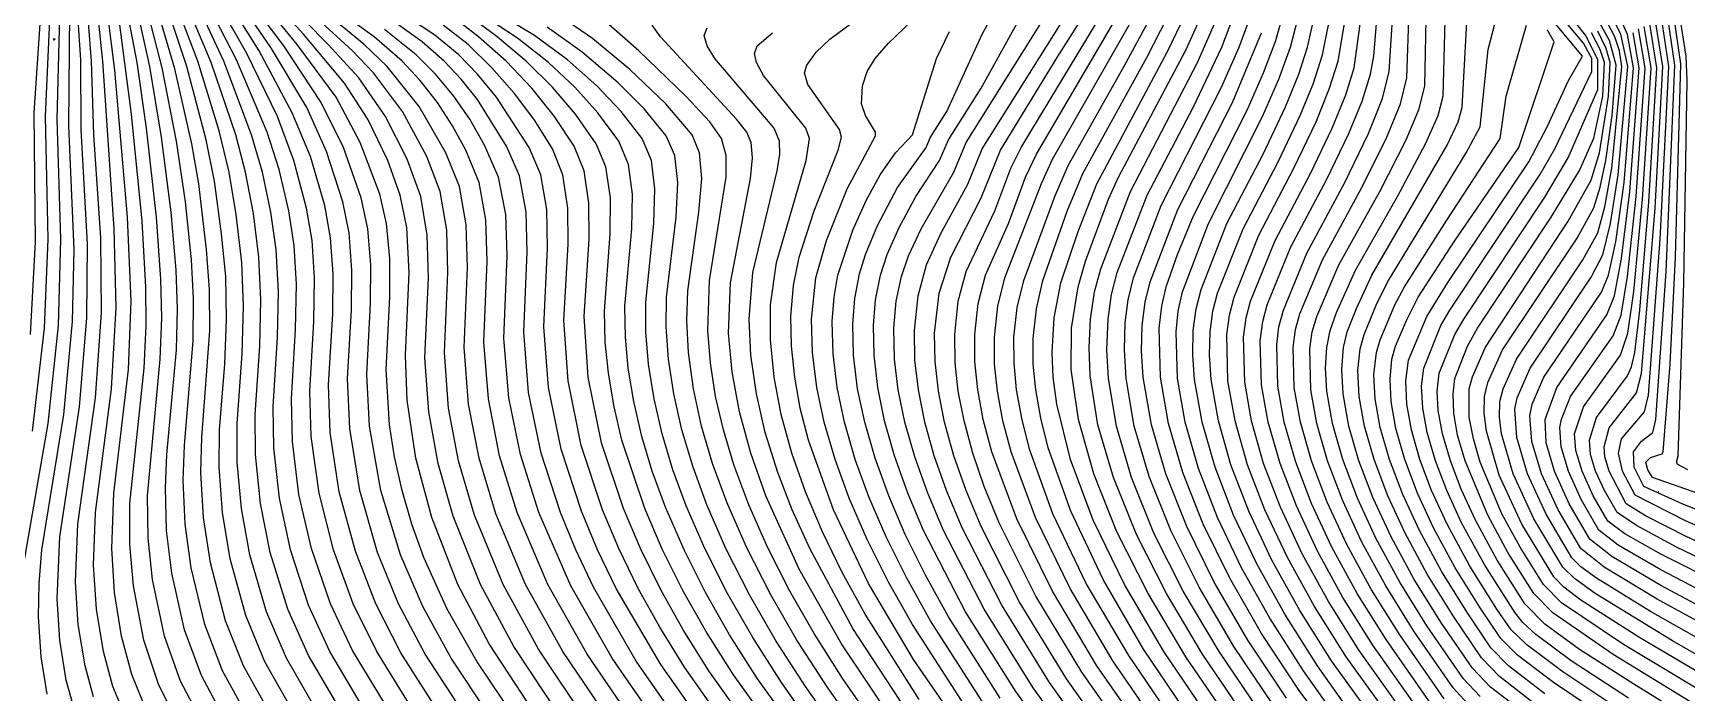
# Model space of a CAD drawing. Header units: inches. Extents: x 2608994 to 2618701, y 1261813 to 1271655.
# Drawn here: x 2616085 to 2617623, y 1268217 to 1268832 of the extents above; entities that cross this region are included whole.
import ezdxf

# ---------------------------------------------------------------- set-up
doc = ezdxf.new("R2010")
doc.units = ezdxf.units.IN
doc.header["$MEASUREMENT"] = 0

msp = doc.modelspace()

# ---------------------------------------------------------------- linework, layer by layer
for points, elevation in [([(2617721.2, 1268335.3), (2617621.6, 1268377.7), (2617574.8, 1268401.5), (2617563, 1268423.9), (2617559.5, 1268440.7), (2617562.3, 1268453.9), (2617583.6, 1268479.1), (2617587.3, 1268494.7), (2617598.1, 1268639.9), (2617606.1, 1268800.7), (2617599.6, 1268843.9), (2617588.1, 1268881.1), (2617577, 1268902.7), (2617543.1, 1268954.3), (2617535.5, 1268972.3), (2617530.3, 1269008.3), (2617531, 1269055.1), (2617535.9, 1269098.3), (2617544.7, 1269145.1), (2617557.5, 1269197.9), (2617574.8, 1269257.9), (2617596, 1269322.7), (2617621.4, 1269393.5), (2617672.4, 1269524.3)], 428), ([(2617676.8, 1268387.9), (2617590.9, 1268417.9), (2617586.6, 1268425.1), (2617584.7, 1268432.3), (2617589.2, 1268436.7), (2617600, 1268440.2), (2617600.9, 1268441.9), (2617607.4, 1268523.5), (2617612.3, 1268623.1), (2617617.2, 1268803.1), (2617610.8, 1268847.6), (2617599.6, 1268887.1), (2617588, 1268912), (2617559.5, 1268956.7), (2617552, 1268975.9), (2617546.7, 1269014.3), (2617547.4, 1269061.1), (2617552.2, 1269103.1), (2617560.8, 1269149.9), (2617573.5, 1269202.7), (2617590.4, 1269261.5), (2617611.9, 1269327.5), (2617637.3, 1269398.3)], 430), ([(2617623.7, 1268425.1), (2617614.4, 1268430), (2617613.3, 1268432.3), (2617614.7, 1268438.3), (2617620.2, 1268599.1), (2617623.3, 1268787.5), (2617622.2, 1268810.3), (2617615.6, 1268853.5), (2617604.8, 1268891.5), (2617593.1, 1268917.1), (2617567.6, 1268957.9), (2617560.2, 1268977.1), (2617554.9, 1269015.5), (2617555.5, 1269063.5), (2617560.2, 1269105.5), (2617568.8, 1269152.3), (2617581.5, 1269205.1), (2617598, 1269262.7), (2617619.4, 1269328.7), (2617644.8, 1269399.5)], 431), ([(2617710.4, 1268357.1), (2617619.2, 1268393.1), (2617583, 1268409.5), (2617574, 1268427.5), (2617573.3, 1268441.9), (2617580.8, 1268451.7), (2617591.2, 1268459.9), (2617594, 1268471.9), (2617603.8, 1268609.9), (2617611.6, 1268801.9), (2617605.1, 1268846.3), (2617594, 1268883.8), (2617583.2, 1268906.2), (2617551.3, 1268955.5), (2617543.9, 1268973.5), (2617538.6, 1269010.7), (2617539.2, 1269057.5), (2617544.1, 1269100.7), (2617552.8, 1269147.5), (2617565.5, 1269200.3), (2617582.5, 1269259.1), (2617604, 1269325.1), (2617629.4, 1269395.9)], 429), ([(2617137, 1268177.9), (2617089.3, 1268247.5), (2617049.4, 1268314.7), (2617017.2, 1268380.7), (2616994.7, 1268441.9), (2616987, 1268470.7), (2616981.8, 1268498.3), (2616979.2, 1268523.5), (2616979, 1268548.7), (2616982.1, 1268577.5), (2616988.7, 1268603.9), (2617022.8, 1268691.7), (2617033.1, 1268714.3), (2617187.8, 1268985.5)], 390), ([(2617150.5, 1268183.9), (2617103.9, 1268252.3), (2617064.5, 1268319.5), (2617033.4, 1268384.3), (2617011.8, 1268444.3), (2617004.4, 1268473.1), (2616999.6, 1268499.5), (2616997.3, 1268524.7), (2616997.2, 1268548.7), (2617000.2, 1268576.3), (2617006.3, 1268601.5), (2617035.1, 1268679.5), (2617047.5, 1268708.3), (2617099.6, 1268800.9), (2617198.9, 1268984.3)], 391), ([(2617163, 1268191.1), (2617117.7, 1268258.3), (2617080.2, 1268323.1), (2617050, 1268386.7), (2617029.1, 1268445.5), (2617022.1, 1268473.1), (2617017.4, 1268499.5), (2617015.2, 1268523.5), (2617015.1, 1268547.5), (2617018.1, 1268575.1), (2617024.2, 1268601.5), (2617046.8, 1268665.8), (2617061.4, 1268701.1), (2617120.7, 1268809.1), (2617209.8, 1268983.1)], 392), ([(2617179.6, 1268192.3), (2617136.7, 1268255.9), (2617100.1, 1268318.3), (2617070.9, 1268378.3), (2617049.8, 1268434.7), (2617037, 1268486.3), (2617033.7, 1268511.5), (2617032.6, 1268534.3), (2617034.5, 1268566.7), (2617040.9, 1268599.1), (2617056.8, 1268647.1), (2617074.2, 1268691.5), (2617139.6, 1268813.9), (2617221.2, 1268983.1)], 393), ([(2617197.9, 1268191.1), (2617157, 1268251.1), (2617122, 1268309.9), (2617093, 1268367.5), (2617071.4, 1268421.5), (2617057.2, 1268471.9), (2617050.5, 1268518.7), (2617050.8, 1268557.1), (2617056.8, 1268595.5), (2617063.7, 1268619.5), (2617085.2, 1268677.1), (2617094.5, 1268697.5), (2617157.2, 1268816.4), (2617232.7, 1268984.3)], 394), ([(2617226.2, 1268199.5), (2617188.1, 1268255.9), (2617154.6, 1268312.3), (2617127.4, 1268366.3), (2617106.6, 1268417.9), (2617092.5, 1268465.9), (2617085.1, 1268510.3), (2617083.7, 1268536.7), (2617084.8, 1268565.5), (2617088, 1268588.3), (2617093.3, 1268608.7), (2617121.1, 1268680.7), (2617164, 1268762.3), (2617190.6, 1268818.7), (2617252.3, 1268981.9)], 396), ([(2617098, 1268157.5), (2617046.1, 1268230.7), (2617002, 1268302.7), (2616966.8, 1268372.3), (2616952.8, 1268405.9), (2616941.4, 1268438.3), (2616932.7, 1268469.5), (2616927, 1268498.3), (2616923.9, 1268525.9), (2616923.4, 1268552.3), (2616927.7, 1268589.5), (2616938.5, 1268623.1), (2616966.6, 1268678.3), (2616984.6, 1268722.7), (2617037.3, 1268809.1), (2617127.9, 1268951.9)], 387), ([(2617763.2, 1268107.9), (2617573.6, 1268225.5), (2617523.2, 1268258), (2617490.8, 1268281.6), (2617472.4, 1268300.3), (2617446.6, 1268341.1), (2617426.3, 1268378.3), (2617413, 1268407.1), (2617403, 1268433.5), (2617395.7, 1268458.7), (2617391.8, 1268480.3), (2617390.9, 1268498.3), (2617392.7, 1268515.1), (2617407.3, 1268551.1), (2617415.4, 1268565.5), (2617490.8, 1268679.1), (2617512.6, 1268715.5), (2617540.3, 1268779.1), (2617540.3, 1268806.7), (2617529, 1268829.5), (2617424.2, 1268961.5)], 416), ([(2617123.5, 1268171.9), (2617074.4, 1268242.8), (2617032.9, 1268312.3), (2616999.8, 1268379.5), (2616976.7, 1268441.9), (2616968.7, 1268471.9), (2616963.5, 1268499.5), (2616960.8, 1268525.9), (2616960.7, 1268551.1), (2616963.9, 1268579.9), (2616970.7, 1268606.3), (2616992, 1268654.3), (2617008, 1268697.5), (2617018.1, 1268719.1), (2617140.8, 1268929.1)], 389), ([(2617110.8, 1268164.7), (2617060.3, 1268236.7), (2617017.5, 1268307.5), (2616983.4, 1268375.9), (2616969.6, 1268409.5), (2616958.9, 1268440.7), (2616950.8, 1268470.7), (2616945.4, 1268498.3), (2616942.5, 1268524.7), (2616942.1, 1268551.1), (2616945.4, 1268582.3), (2616952.8, 1268609.9), (2616979.3, 1268666.3), (2616994.3, 1268705.9), (2617003.8, 1268725.1), (2617118.9, 1268915.9)], 388), ([(2617329.5, 1268129.9), (2617262.3, 1268219.9), (2617227.5, 1268272.7), (2617197.8, 1268324.3), (2617173.1, 1268374.7), (2617154.1, 1268422.7), (2617140.9, 1268468.3), (2617133.4, 1268511.5), (2617132.3, 1268557.1), (2617134.6, 1268577.5), (2617138.8, 1268595.5), (2617149.2, 1268625.5), (2617164.1, 1268661.5), (2617214, 1268759.9), (2617229.4, 1268794.7), (2617240.6, 1268824.7), (2617264, 1268908.2)], 399), ([(2616954.8, 1268174.3), (2616903.7, 1268248.7), (2616862.1, 1268319.5), (2616829.4, 1268387.9), (2616806.2, 1268452.7), (2616798.5, 1268482.7), (2616793.3, 1268511.5), (2616790.2, 1268540.3), (2616789.7, 1268567.9), (2616792.1, 1268596.7), (2616797.6, 1268623.1), (2616811.5, 1268666.3), (2616833.7, 1268722.7), (2616836.9, 1268734.7), (2616835, 1268741.9), (2616805.6, 1268783.9), (2616802.4, 1268794.7), (2616804.7, 1268801.9), (2616813.2, 1268813.9), (2616825.9, 1268825.9), (2616928, 1268901.6)], 380), ([(2617070.4, 1268145.5), (2617015, 1268222.3), (2616969.4, 1268295.5), (2616931.7, 1268368.7), (2616917, 1268403.5), (2616905, 1268437.1), (2616895.8, 1268469.5), (2616889.6, 1268499.5), (2616886.2, 1268528.3), (2616885.6, 1268557.1), (2616887.8, 1268582.3), (2616892.5, 1268605.1), (2616899.1, 1268624.3), (2616910.8, 1268649.5), (2616941.2, 1268702.1), (2616952.9, 1268729.9), (2617058.4, 1268899.1)], 385), ([(2617430.8, 1268214.1), (2617415.1, 1268230.7), (2617381.2, 1268279.9), (2617355.9, 1268320.7), (2617333.8, 1268361.5), (2617316.6, 1268398.7), (2617303, 1268434.7), (2617293.5, 1268468.3), (2617288.2, 1268498.3), (2617286.9, 1268519.9), (2617288, 1268539.1), (2617291.1, 1268554.7), (2617297.2, 1268571.5), (2617314.7, 1268611.1), (2617353.9, 1268679.5), (2617379.9, 1268728.7), (2617391.7, 1268755.1), (2617396.3, 1268773.1), (2617399.8, 1268902.7)], 409), ([(2616435.1, 1268206.7), (2616404.6, 1268255.9), (2616382.6, 1268300.3), (2616364.3, 1268350.7), (2616351, 1268403.5), (2616343.7, 1268456.3), (2616342.5, 1268498.3), (2616346.3, 1268563.1), (2616346.9, 1268603.9), (2616344.6, 1268638.7), (2616339.4, 1268668.7), (2616327.6, 1268713.1), (2616312.3, 1268753.9), (2616284, 1268812.7), (2616248, 1268876.3)], 356), ([(2616459.2, 1268204.3), (2616427.1, 1268254.7), (2616403.7, 1268300.3), (2616384.8, 1268349.5), (2616369.8, 1268404.7), (2616361.5, 1268459.9), (2616359.9, 1268504.3), (2616363.8, 1268570.3), (2616364.2, 1268607.5), (2616361.8, 1268641.1), (2616356.3, 1268671.1), (2616343, 1268716.7), (2616326.1, 1268757.5), (2616295.3, 1268815.1), (2616255.8, 1268878.7)], 357), ([(2616484.1, 1268200.7), (2616449.7, 1268253.5), (2616424.9, 1268300.3), (2616405.5, 1268348.3), (2616388.9, 1268405.9), (2616379.5, 1268463.5), (2616377.5, 1268510.3), (2616381.3, 1268573.9), (2616381.6, 1268611.1), (2616378.9, 1268645.9), (2616373.1, 1268674.7), (2616358.1, 1268721.5), (2616339.6, 1268762.3), (2616306.7, 1268817.5), (2616263.4, 1268881.1)], 358), ([(2616508.8, 1268197.1), (2616473.8, 1268249.9), (2616447.4, 1268297.9), (2616426.9, 1268345.9), (2616408.5, 1268405.9), (2616397.8, 1268465.9), (2616395.3, 1268513.9), (2616398.9, 1268579.9), (2616399.1, 1268615.9), (2616396.3, 1268649.5), (2616390.2, 1268678.3), (2616373.9, 1268725.1), (2616353.1, 1268767.1), (2616318.2, 1268819.9), (2616271.5, 1268882.3)], 359), ([(2616534.2, 1268192.3), (2616497.9, 1268246.3), (2616470, 1268295.5), (2616448.6, 1268343.5), (2616437.4, 1268374.7), (2616428.3, 1268405.9), (2616421.2, 1268437.1), (2616416.5, 1268467.1), (2616413.3, 1268518.7), (2616416.7, 1268585.9), (2616416.7, 1268621.9), (2616413.7, 1268654.3), (2616407.5, 1268681.9), (2616389.4, 1268729.9), (2616366.8, 1268771.9), (2616330.8, 1268821.1), (2616278.9, 1268884.7)], 360), ([(2616551.7, 1268198.3), (2616509.3, 1268263.1), (2616480.2, 1268318.3), (2616455.8, 1268380.7), (2616441, 1268435.9), (2616433, 1268489.9), (2616431.5, 1268531.9), (2616434.9, 1268608.7), (2616432.5, 1268650.7), (2616426.6, 1268680.7), (2616414.9, 1268713.1), (2616396.3, 1268751.5), (2616374.6, 1268785.1), (2616336.5, 1268830.7), (2616287.6, 1268884.7)], 361), ([(2616575.9, 1268194.7), (2616532.2, 1268260.7), (2616501.3, 1268318.3), (2616475.7, 1268381.9), (2616461.7, 1268431.1), (2616453, 1268479.1), (2616449.5, 1268529.5), (2616452.8, 1268603.9), (2616451.6, 1268643.5), (2616445.8, 1268679.5), (2616433.1, 1268714.3), (2616412.9, 1268753.9), (2616388, 1268789.9), (2616359.6, 1268821.1), (2616294.6, 1268887.1)], 362), ([(2616600.8, 1268189.9), (2616555, 1268258.3), (2616522.2, 1268318.3), (2616495.6, 1268383.1), (2616480.8, 1268433.5), (2616471.5, 1268482.7), (2616467.7, 1268534.3), (2616470.8, 1268608.7), (2616469.7, 1268648.3), (2616463.6, 1268684.3), (2616451.2, 1268716.7), (2616428.5, 1268758.7), (2616401.7, 1268794.7), (2616382.1, 1268815.1), (2616302.4, 1268888.3)], 363), ([(2616625.6, 1268185.1), (2616577.7, 1268255.9), (2616543.1, 1268318.3), (2616515.4, 1268384.3), (2616499.9, 1268435.9), (2616490.1, 1268486.3), (2616486, 1268539.1), (2616489, 1268613.5), (2616487.8, 1268653.1), (2616481.6, 1268688.8), (2616469, 1268720.3), (2616444.2, 1268763.5), (2616414.4, 1268800.7), (2616392.9, 1268821.1), (2616310, 1268889.5)], 364), ([(2616650.2, 1268180.3), (2616600.3, 1268253.5), (2616563.9, 1268318.3), (2616535.2, 1268385.5), (2616518.9, 1268438.3), (2616508.5, 1268491.1), (2616504.4, 1268543.9), (2616507.4, 1268619.5), (2616506.1, 1268657.9), (2616499.9, 1268692.7), (2616487.5, 1268722.7), (2616475.2, 1268745.5), (2616461.1, 1268767.1), (2616445.1, 1268787.5), (2616428.3, 1268805.5), (2616402.2, 1268828.3), (2616325.6, 1268883.4)], 365), ([(2616813.1, 1268181.5), (2616781.2, 1268227.1), (2616754.3, 1268269.1), (2616730.9, 1268309.9), (2616709.7, 1268351.9), (2616692.5, 1268391.5), (2616680.1, 1268425.1), (2616670, 1268458.7), (2616662.5, 1268491.1), (2616657.4, 1268523.5), (2616654.9, 1268553.5), (2616654.8, 1268581.1), (2616662.2, 1268654.3), (2616663.3, 1268686.7), (2616660.2, 1268713.1), (2616651.6, 1268733.5), (2616632, 1268758.7), (2616609.3, 1268782.7), (2616581.9, 1268806.7), (2616551.4, 1268829.5), (2616455.2, 1268887.4)], 373), ([(2616823.8, 1268140.7), (2616758.8, 1268230.7), (2616732.8, 1268271.5), (2616710.3, 1268311.1), (2616690.4, 1268350.7), (2616673.2, 1268390.3), (2616660.9, 1268423.9), (2616651.2, 1268456.3), (2616643.7, 1268488.7), (2616638.6, 1268519.9), (2616636, 1268548.7), (2616635.5, 1268577.5), (2616641.8, 1268649.5), (2616642.4, 1268681.9), (2616638.9, 1268709.5), (2616629.9, 1268731.1), (2616610.4, 1268757.5), (2616588.9, 1268781.5), (2616564.3, 1268804.3), (2616535.4, 1268827.1), (2616460, 1268876.8)], 372), ([(2617084.3, 1268151.5), (2617030.2, 1268227.1), (2616985.8, 1268299.1), (2616949, 1268371.1), (2616934.5, 1268405.9), (2616923.1, 1268438.3), (2616914.3, 1268469.5), (2616908.3, 1268499.5), (2616905.1, 1268527.1), (2616904.6, 1268554.7), (2616908, 1268587.1), (2616915.8, 1268615.9), (2616929.6, 1268645.9), (2616954.4, 1268691.2), (2616967.5, 1268723.9), (2617066.9, 1268882.3)], 386), ([(2617298.8, 1268192.3), (2617266.4, 1268237.9), (2617235.1, 1268287.1), (2617208.9, 1268333.9), (2617186.5, 1268380.7), (2617168.8, 1268426.3), (2617156.4, 1268469.5), (2617149.3, 1268510.3), (2617148, 1268553.5), (2617150, 1268572.7), (2617153.9, 1268590.7), (2617178.1, 1268654.3), (2617228.3, 1268753.9), (2617243.5, 1268788.7), (2617254.5, 1268818.7), (2617270, 1268878.7)], 400), ([(2617568.8, 1268212.7), (2617515.4, 1268247.5), (2617482.4, 1268272), (2617470.4, 1268283.1), (2617463.3, 1268291.9), (2617435.1, 1268336.3), (2617413.4, 1268375.9), (2617399.6, 1268405.9), (2617389.1, 1268433.5), (2617381.5, 1268459.9), (2617377.3, 1268482.7), (2617376.3, 1268503.1), (2617378.2, 1268519.9), (2617394.3, 1268559.5), (2617402.5, 1268573.9), (2617486.2, 1268699.9), (2617500.1, 1268723.9), (2617534.7, 1268795.9), (2617534.7, 1268807.9), (2617526.8, 1268822.3), (2617475.2, 1268884.4)], 415), ([(2616306.7, 1268195.9), (2616280.8, 1268242.7), (2616264.1, 1268284.7), (2616250, 1268338.7), (2616243.7, 1268380.7), (2616241.2, 1268422.7), (2616242, 1268455.1), (2616249.4, 1268554.7), (2616249.2, 1268593.1), (2616246.5, 1268630.3), (2616239.1, 1268691.5), (2616232.8, 1268728.7), (2616217, 1268798.3), (2616199, 1268859.5)], 350), ([(2616327.9, 1268198.3), (2616300.7, 1268246.3), (2616282.9, 1268289.5), (2616268.4, 1268342.3), (2616261.1, 1268385.5), (2616258, 1268427.5), (2616258.4, 1268462.3), (2616263.4, 1268523.5), (2616265, 1268565.5), (2616264.2, 1268605.1), (2616260.4, 1268644.7), (2616253.7, 1268693.9), (2616246, 1268732.3), (2616228.1, 1268800.7), (2616207.6, 1268861.9)], 351), ([(2616348.2, 1268201.9), (2616320.6, 1268249.9), (2616302.2, 1268293.1), (2616286.8, 1268345.9), (2616278.8, 1268389.1), (2616274.9, 1268432.3), (2616274.9, 1268468.3), (2616279.6, 1268533.1), (2616280.8, 1268577.5), (2616279.2, 1268618.3), (2616274, 1268662.7), (2616267.3, 1268702.3), (2616258, 1268740.7), (2616238.4, 1268805.5), (2616216.1, 1268864.3)], 352), ([(2616369.3, 1268204.3), (2616341.1, 1268252.3), (2616322, 1268295.5), (2616305.6, 1268348.3), (2616296.5, 1268393.9), (2616291.9, 1268439.5), (2616291.6, 1268476.7), (2616295.9, 1268540.3), (2616296.8, 1268583.5), (2616295.1, 1268623.1), (2616290, 1268663.9), (2616282.7, 1268702.3), (2616273.5, 1268737.1), (2616250.8, 1268804.3), (2616224.1, 1268867.9)], 353), ([(2616390.2, 1268206.7), (2616361, 1268255.9), (2616341.3, 1268299.1), (2616324.6, 1268350.7), (2616314.2, 1268398.7), (2616309, 1268445.5), (2616308.4, 1268483.9), (2616312.5, 1268548.7), (2616313.2, 1268590.7), (2616311.2, 1268630.3), (2616306.2, 1268665.1), (2616298.4, 1268702.3), (2616288.3, 1268737.1), (2616262.5, 1268805.5), (2616232.4, 1268870.3)], 354), ([(2616411.9, 1268207.9), (2616382.1, 1268257.1), (2616361.7, 1268300.3), (2616344, 1268351.9), (2616332.3, 1268402.3), (2616326.2, 1268451.5), (2616325.4, 1268491.1), (2616329.2, 1268555.9), (2616329.9, 1268597.9), (2616327.9, 1268633.9), (2616322.8, 1268666.3), (2616313.8, 1268704.7), (2616302.7, 1268739.5), (2616274.4, 1268806.7), (2616240.5, 1268872.7)], 355), ([(2616868, 1268187.5), (2616838, 1268230.7), (2616811.4, 1268272.7), (2616788.7, 1268312.3), (2616768, 1268353.1), (2616750.6, 1268392.7), (2616736.8, 1268429.9), (2616727, 1268462.3), (2616719.8, 1268493.5), (2616714.9, 1268524.7), (2616712.5, 1268554.7), (2616714.2, 1268601.5), (2616729.5, 1268697.5), (2616729.5, 1268717.9), (2616725.4, 1268733.5), (2616714.3, 1268749.1), (2616692.1, 1268773.1), (2616648.4, 1268815.2), (2616597.8, 1268859.5)], 376), ([(2616954.1, 1268201.9), (2616902.8, 1268281.1), (2616880.5, 1268320.7), (2616860.7, 1268360.3), (2616843.9, 1268398.7), (2616830.8, 1268434.7), (2616820.6, 1268469.5), (2616813.8, 1268501.9), (2616809.8, 1268534.3), (2616809, 1268565.5), (2616813, 1268603.9), (2616823, 1268638.7), (2616842.2, 1268686.7), (2616868.6, 1268735.9), (2616868.4, 1268739.5), (2616859.3, 1268755.1), (2616855.4, 1268765.9), (2616856.4, 1268782.7), (2616860.7, 1268795.9), (2616868.1, 1268807.9), (2616880.5, 1268822.3), (2616923.2, 1268863.5)], 381), ([(2617056.5, 1268139.5), (2616998.9, 1268218.7), (2616952.2, 1268293.1), (2616913.2, 1268368.7), (2616898.4, 1268403.5), (2616886, 1268438.3), (2616876.8, 1268470.7), (2616870.5, 1268501.9), (2616867.1, 1268531.9), (2616866.6, 1268559.5), (2616868.6, 1268583.5), (2616873.1, 1268606.3), (2616879.3, 1268625.5), (2616890.5, 1268650.7), (2616906, 1268679.5), (2616928.1, 1268713.1), (2616936.4, 1268732.3), (2616966.7, 1268780.3), (2617016.4, 1268870.3)], 384), ([(2617310.9, 1268198.3), (2617279.5, 1268242.7), (2617249.1, 1268290.7), (2617223, 1268337.5), (2617201.3, 1268383.1), (2617184.2, 1268427.5), (2617172.1, 1268469.5), (2617165.1, 1268509.1), (2617163.4, 1268531.9), (2617163.9, 1268554.7), (2617166.5, 1268575.1), (2617171.2, 1268593.1), (2617195.3, 1268654.3), (2617228.9, 1268719.1), (2617249.6, 1268763.1), (2617262, 1268793.5), (2617270.3, 1268818.7), (2617282.4, 1268872.7)], 401), ([(2617351.6, 1268165.6), (2617292.5, 1268247.5), (2617263, 1268294.3), (2617237, 1268341.1), (2617215.5, 1268386.7), (2617199, 1268429.9), (2617187.3, 1268470.7), (2617180.6, 1268509.1), (2617179.1, 1268531.9), (2617179.6, 1268553.5), (2617182.2, 1268572.7), (2617186.6, 1268589.5), (2617210.4, 1268649.5), (2617242.9, 1268711.9), (2617263.3, 1268755.1), (2617275.6, 1268785.1), (2617284.2, 1268811.5), (2617294, 1268860.7)], 402), ([(2617361.3, 1268174.3), (2617306.2, 1268251.1), (2617276.7, 1268297.9), (2617251.5, 1268343.5), (2617230.6, 1268387.9), (2617214.4, 1268429.9), (2617202.8, 1268470.7), (2617196.2, 1268507.9), (2617195.2, 1268551.1), (2617197.6, 1268569.1), (2617202, 1268585.9), (2617225, 1268643.5), (2617257.5, 1268705.9), (2617278.1, 1268749.1), (2617290.7, 1268780.3), (2617298.7, 1268805.5), (2617308.9, 1268866.7)], 403), ([(2617370.2, 1268183.9), (2617318.2, 1268257.1), (2617289.6, 1268302.7), (2617265.2, 1268347.1), (2617245, 1268390.3), (2617229.4, 1268431.1), (2617218.1, 1268470.7), (2617211.8, 1268506.7), (2617210.8, 1268548.7), (2617213.2, 1268566.7), (2617217.3, 1268582.3), (2617240, 1268638.5), (2617273, 1268701.1), (2617293, 1268743.1), (2617305.7, 1268774.3), (2617313.6, 1268799.5), (2617322.3, 1268863.1)], 404), ([(2617379.2, 1268193.4), (2617330.9, 1268261.9), (2617303.1, 1268306.3), (2617279.4, 1268349.5), (2617259.8, 1268391.5), (2617244.6, 1268431.1), (2617233.5, 1268469.5), (2617227.3, 1268504.3), (2617226.2, 1268545.1), (2617228.5, 1268563.1), (2617232.7, 1268578.7), (2617254.7, 1268632.7), (2617287.9, 1268695.1), (2617308.7, 1268738.3), (2617321.1, 1268768.3), (2617328.8, 1268793.5), (2617331.8, 1268810.3), (2617336, 1268859.5)], 405), ([(2617388, 1268203.1), (2617343.2, 1268267.1), (2617316.5, 1268309.9), (2617292.9, 1268353.1), (2617273.9, 1268393.9), (2617259.3, 1268432.3), (2617248.6, 1268469.5), (2617242.6, 1268503.1), (2617241.5, 1268541.5), (2617243.6, 1268558.3), (2617247.7, 1268573.9), (2617269.4, 1268626.7), (2617304.8, 1268692.7), (2617326.9, 1268738.3), (2617339.8, 1268770.7), (2617346.2, 1268795.9), (2617350.4, 1268864.3)], 406), ([(2617397.2, 1268212.1), (2617355.9, 1268271.5), (2617329.8, 1268313.5), (2617306.9, 1268355.5), (2617288.5, 1268395.1), (2617273.9, 1268433.5), (2617263.6, 1268469.5), (2617257.9, 1268501.9), (2617256.9, 1268539.1), (2617259.1, 1268555.9), (2617263.1, 1268570.3), (2617284, 1268620.7), (2617320.8, 1268687.9), (2617343.9, 1268734.7), (2617356.5, 1268765.9), (2617362.4, 1268789.9), (2617365, 1268863.1)], 407), ([(2617422, 1268204.3), (2617405.6, 1268222.2), (2617369, 1268275.1), (2617342.9, 1268317.1), (2617320.7, 1268357.9), (2617302.9, 1268396.3), (2617288.7, 1268433.5), (2617278.7, 1268468.3), (2617273.2, 1268499.5), (2617272.3, 1268537.9), (2617274.6, 1268553.5), (2617278.9, 1268567.9), (2617299.3, 1268615.9), (2617337.5, 1268684.3), (2617361.9, 1268732.3), (2617373.9, 1268761.1), (2617379.2, 1268782.7), (2617380.8, 1268859.5)], 408), ([(2617561.6, 1268201.2), (2617507.6, 1268237), (2617474, 1268262.3), (2617459.5, 1268276.3), (2617446.3, 1268295.5), (2617421.2, 1268335.4), (2617399.9, 1268374.7), (2617385.6, 1268405.9), (2617374.7, 1268434.7), (2617366.9, 1268462.3), (2617362.6, 1268486.3), (2617361.7, 1268507.9), (2617364.1, 1268527.1), (2617381.1, 1268567.9), (2617400.8, 1268599.6), (2617476.1, 1268711.9), (2617493.1, 1268744.3), (2617512.9, 1268787.5), (2617526, 1268810.3), (2617478.8, 1268867.1)], 414), ([(2617775.2, 1268153.1), (2617578.4, 1268269.3), (2617524.2, 1268303.9), (2617508.6, 1268315.9), (2617499.2, 1268325.5), (2617469.6, 1268374.7), (2617448.5, 1268420.3), (2617436.5, 1268461.1), (2617434.3, 1268477.9), (2617434.7, 1268493.5), (2617438, 1268506.6), (2617451.6, 1268536.7), (2617520.8, 1268640.9), (2617536.4, 1268668.9), (2617542.4, 1268688.4), (2617547.6, 1268713.1), (2617553.5, 1268755.1), (2617557.3, 1268801.9), (2617551.1, 1268824.7), (2617531.6, 1268859.8)], 419), ([(2617780, 1268167.9), (2617609.6, 1268266), (2617537.6, 1268310), (2617518.4, 1268323.9), (2617507.6, 1268334.4), (2617480.7, 1268379.5), (2617461.5, 1268421.5), (2617450.5, 1268458.7), (2617448.6, 1268474.3), (2617449, 1268488.7), (2617452.1, 1268500.7), (2617464.4, 1268528.3), (2617526.2, 1268620.7), (2617540, 1268645.7), (2617546.7, 1268669.9), (2617553.3, 1268705.9), (2617562.6, 1268800.7), (2617560.3, 1268815.1), (2617556.1, 1268828.3), (2617539.4, 1268859.5)], 420), ([(2616076.4, 1268337.5), (2616099, 1268468.3), (2616108.7, 1268559.5), (2616110.9, 1268639.9), (2616107.4, 1268751.5), (2616110, 1268847.5)], 340), ([(2616084.5, 1268461.1), (2616095.7, 1268557.1), (2616099, 1268639.9), (2616096.6, 1268753.9), (2616100.8, 1268843.9)], 339), ([(2616098.3, 1268216.3), (2616092.7, 1268251.1), (2616090.2, 1268288.3), (2616090.7, 1268319.5), (2616093.3, 1268350.7), (2616113.7, 1268476.7), (2616121.8, 1268563.1), (2616123.2, 1268630.3), (2616118.4, 1268745.5), (2616119.2, 1268851.1)], 341), ([(2616172.3, 1268192.3), (2616159.4, 1268223.5), (2616150.6, 1268255.9), (2616144.1, 1268295.5), (2616141.4, 1268336.3), (2616143.1, 1268385.5), (2616158.1, 1268500.7), (2616162.4, 1268576.3), (2616160.5, 1268649.5), (2616149.9, 1268805.5), (2616145.8, 1268843.9)], 344), ([(2616190.2, 1268201.9), (2616176.8, 1268234.7), (2616167.4, 1268270.3), (2616160.8, 1268311.1), (2616158.2, 1268351.9), (2616160.1, 1268403.5), (2616173.8, 1268518.7), (2616176.2, 1268582.3), (2616172.9, 1268660.3), (2616161.2, 1268797.1), (2616154.9, 1268846.3)], 345), ([(2616224.8, 1268180.1), (2616202, 1268224.7), (2616188.2, 1268266.7), (2616178.5, 1268317.1), (2616175.2, 1268355.5), (2616175.2, 1268393.9), (2616188.3, 1268519.9), (2616190.2, 1268559.5), (2616190, 1268595.5), (2616186.5, 1268656.7), (2616176.6, 1268756.3), (2616163.3, 1268858.3)], 346), ([(2616245.6, 1268183.9), (2616222.2, 1268228.3), (2616207.4, 1268270.3), (2616196.2, 1268323.1), (2616192.2, 1268361.5), (2616191.6, 1268401.1), (2616203.4, 1268528.3), (2616204.7, 1268566.7), (2616204, 1268602.7), (2616199.9, 1268660.3), (2616190.6, 1268743.1), (2616181.9, 1268804.3), (2616172.9, 1268851.1)], 347), ([(2616266.3, 1268187.5), (2616241.6, 1268233.6), (2616225.9, 1268276.3), (2616214, 1268329.1), (2616209.3, 1268368.7), (2616208.1, 1268408.3), (2616209.5, 1268439.5), (2616218.6, 1268536.7), (2616219.4, 1268575.1), (2616218.1, 1268611.1), (2616213.4, 1268665.1), (2616204.6, 1268734.7), (2616193.6, 1268800.7), (2616181.8, 1268853.5)], 348), ([(2616287, 1268191.1), (2616261.3, 1268237.9), (2616244.8, 1268281.1), (2616232, 1268333.9), (2616226.4, 1268374.7), (2616224.6, 1268415.5), (2616225.8, 1268447.9), (2616233.9, 1268545.1), (2616234.2, 1268584.7), (2616232.3, 1268620.7), (2616226.7, 1268674.7), (2616218.6, 1268731.1), (2616205.2, 1268799.5), (2616190.4, 1268857.1)], 349), ([(2616725.2, 1268163.5), (2616668.8, 1268243.9), (2616627.4, 1268314.7), (2616610.1, 1268350.7), (2616595.1, 1268386.7), (2616576.3, 1268444.3), (2616564.4, 1268501.9), (2616559.9, 1268558.3), (2616563.5, 1268631.5), (2616562.8, 1268667.5), (2616557.2, 1268699.9), (2616546.5, 1268725.1), (2616516.1, 1268771.9), (2616498.5, 1268793.5), (2616481, 1268811.5), (2616458.8, 1268829.9), (2616433.9, 1268846.3)], 368), ([(2616774.3, 1268152.7), (2616713.6, 1268237.9), (2616689.6, 1268276.3), (2616668.7, 1268313.5), (2616649.9, 1268351.9), (2616634.1, 1268389.1), (2616613.8, 1268450.3), (2616601.4, 1268511.5), (2616597.5, 1268567.9), (2616602.1, 1268639.9), (2616602, 1268673.5), (2616597.5, 1268703.5), (2616588.2, 1268726.3), (2616569.9, 1268753.9), (2616548.8, 1268780.3), (2616524.9, 1268805.5), (2616499.4, 1268828.3), (2616474.4, 1268847.3)], 370), ([(2616799.1, 1268146.7), (2616736.3, 1268234.3), (2616711.3, 1268273.9), (2616689.6, 1268312.3), (2616670.5, 1268350.7), (2616653.9, 1268389.1), (2616632.7, 1268452.7), (2616625.3, 1268483.9), (2616620.1, 1268515.1), (2616617.2, 1268543.9), (2616616.4, 1268572.7), (2616621.8, 1268644.7), (2616622, 1268678.3), (2616617.8, 1268707.1), (2616608.8, 1268728.7), (2616589.4, 1268756.3), (2616568.1, 1268781.5), (2616543.7, 1268805.5), (2616515, 1268829.5), (2616476.8, 1268857.6)], 371), ([(2616858, 1268174.3), (2616824, 1268222.3), (2616795.4, 1268266.7), (2616771.1, 1268308.7), (2616748.5, 1268353.1), (2616730.2, 1268395.1), (2616717, 1268431.1), (2616706.8, 1268465.9), (2616699.3, 1268500.7), (2616694.7, 1268534.3), (2616693, 1268564.3), (2616693.9, 1268591.9), (2616704.3, 1268665.1), (2616706.9, 1268696.3), (2616704.9, 1268720.3), (2616697.9, 1268737.1), (2616673.4, 1268765.9), (2616640, 1268797.9), (2616605.2, 1268826.8), (2616572.8, 1268849.1)], 375), ([(2616984.3, 1268212.7), (2616936.3, 1268288.3), (2616914.8, 1268327.2), (2616896.1, 1268365.1), (2616880.7, 1268401.1), (2616868.1, 1268435.9), (2616858.4, 1268469.5), (2616851.8, 1268500.7), (2616848.1, 1268531.9), (2616847.4, 1268560.7), (2616849.3, 1268584.7), (2616853.5, 1268607.5), (2616859.1, 1268625.5), (2616870.4, 1268652.7), (2616888.8, 1268687.9), (2616915.5, 1268725.1), (2616919.7, 1268734.7), (2616934.8, 1268758.7), (2616967.6, 1268830.7), (2616981.6, 1268855.9)], 383), ([(2617212.5, 1268194.7), (2617172.6, 1268253.5), (2617139, 1268309.9), (2617111.1, 1268365.1), (2617089.7, 1268417.9), (2617075.3, 1268467.1), (2617068, 1268512.7), (2617067, 1268539.1), (2617068.5, 1268565.5), (2617072.1, 1268590.7), (2617077.9, 1268612.3), (2617105.5, 1268684.3), (2617167.8, 1268804.3), (2617186, 1268845.2)], 395), ([(2617238.9, 1268205.5), (2617201.8, 1268260.7), (2617169.4, 1268315.9), (2617143, 1268368.7), (2617122.8, 1268419.1), (2617109.1, 1268465.9), (2617101.5, 1268510.3), (2617100, 1268536.7), (2617100.6, 1268561.9), (2617103.3, 1268583.5), (2617108.4, 1268603.9), (2617134, 1268671.1), (2617190.3, 1268781.5), (2617206.7, 1268818.7), (2617220.1, 1268854.7)], 397), ([(2617490.8, 1268184), (2617440.4, 1268223), (2617423.6, 1268240.5), (2617394.9, 1268282.3), (2617369.5, 1268323.1), (2617348, 1268362.7), (2617331.3, 1268398.7), (2617318, 1268433.5), (2617308.7, 1268465.9), (2617303.3, 1268495.9), (2617302, 1268518.7), (2617303.6, 1268539.1), (2617307.1, 1268553.5), (2617315.6, 1268575.2), (2617330.1, 1268606.3), (2617399.9, 1268727.5), (2617410.3, 1268749.1), (2617414, 1268762.3), (2617418.6, 1268847.5)], 410), ([(2617482.4, 1268206.4), (2617448.8, 1268232.9), (2617432, 1268250.3), (2617406.1, 1268288.3), (2617381.6, 1268327.9), (2617360.9, 1268366.3), (2617344.8, 1268401.1), (2617332.1, 1268434.7), (2617323.2, 1268465.9), (2617318.3, 1268493.5), (2617317.1, 1268517.5), (2617319.1, 1268537.9), (2617322.8, 1268551.1), (2617334.7, 1268579.9), (2617345.6, 1268601.4), (2617417.8, 1268720.3), (2617430.7, 1268744.3), (2617438.2, 1268816.3), (2617448.3, 1268855.9)], 411), ([(2617780, 1268185.4), (2617589.2, 1268293.3), (2617538.8, 1268324.3), (2617524.4, 1268334.9), (2617516, 1268343.2), (2617492, 1268383.8), (2617474.7, 1268421.5), (2617464.7, 1268455.1), (2617462.9, 1268481.5), (2617465.2, 1268492.3), (2617477.2, 1268519.9), (2617534, 1268604.4), (2617544.8, 1268625.4), (2617551.8, 1268654.3), (2617559.1, 1268699.9), (2617567.9, 1268800.7), (2617561.4, 1268830.7), (2617547.7, 1268858.3)], 421), ([(2617961.2, 1268105), (2617595.2, 1268304.8), (2617546, 1268334.4), (2617524.4, 1268351.9), (2617503.2, 1268387.9), (2617487.8, 1268421.5), (2617478.7, 1268451.5), (2617476.9, 1268475.5), (2617479.2, 1268486.3), (2617490, 1268511.5), (2617543.6, 1268590.6), (2617550.1, 1268606.3), (2617556.8, 1268637.4), (2617564.6, 1268692.7), (2617573.3, 1268799.5), (2617567.6, 1268830.4), (2617556.7, 1268855.9)], 422), ([(2616082.6, 1268551.1), (2616087.3, 1268637.5), (2616086.2, 1268757.5), (2616091.6, 1268840.3)], 338), ([(2616123.7, 1268201.9), (2616116, 1268229.5), (2616110, 1268266.7), (2616107.4, 1268305.1), (2616110, 1268362.7), (2616128.3, 1268483.9), (2616135.2, 1268566.7), (2616135.6, 1268635.1), (2616129.9, 1268741.9), (2616129.4, 1268806.7), (2616127.4, 1268839.1)], 342), ([(2616141.2, 1268213.9), (2616133.4, 1268242.7), (2616127.1, 1268281.1), (2616124.5, 1268320.7), (2616126.6, 1268374.7), (2616143.1, 1268492.3), (2616148.7, 1268571.5), (2616148.1, 1268641.1), (2616141.7, 1268737.1), (2616139.5, 1268805.5), (2616136.6, 1268841.5)], 343), ([(2616675.6, 1268174.3), (2616623.5, 1268249.9), (2616585.1, 1268317.1), (2616555.3, 1268385.5), (2616538.3, 1268439.5), (2616527.5, 1268492.3), (2616522.8, 1268547.5), (2616525.9, 1268624.3), (2616524.6, 1268662.7), (2616518, 1268697.5), (2616504.9, 1268727.5), (2616491.2, 1268751.5), (2616476.3, 1268773.1), (2616459.3, 1268793.5), (2616441.2, 1268811.5), (2616412, 1268834.9)], 366), ([(2616700.9, 1268168.3), (2616646, 1268247.2), (2616606.3, 1268315.9), (2616589.8, 1268350.7), (2616575.5, 1268385.5), (2616557.6, 1268440.7), (2616545.9, 1268497.1), (2616541.3, 1268553.5), (2616544.6, 1268627.9), (2616543.5, 1268665.1), (2616537.4, 1268698.7), (2616525.4, 1268726.3), (2616498.4, 1268769.8), (2616483.3, 1268788.7), (2616467.4, 1268805.5), (2616446.9, 1268823.5), (2616424, 1268839.9)], 367), ([(2616750.2, 1268157.5), (2616690.9, 1268241.5), (2616667.8, 1268278.7), (2616647.8, 1268314.7), (2616629.8, 1268351.9), (2616614.6, 1268387.9), (2616594.9, 1268447.9), (2616582.7, 1268507.9), (2616578.6, 1268564.3), (2616582.7, 1268635.1), (2616582.3, 1268668.7), (2616577.6, 1268699.9), (2616568.1, 1268723.9), (2616551.6, 1268750.3), (2616532.9, 1268775.5), (2616511.8, 1268799.5), (2616489.7, 1268821.1), (2616466.4, 1268839.1)], 369), ([(2616836.5, 1268176.7), (2616803.5, 1268223.5), (2616775.6, 1268266.7), (2616751.3, 1268308.7), (2616729.4, 1268351.9), (2616711.6, 1268392.7), (2616698.8, 1268427.5), (2616688.4, 1268462.3), (2616680.9, 1268495.9), (2616676.1, 1268528.3), (2616673.9, 1268558.3), (2616674.2, 1268585.9), (2616683.1, 1268660.3), (2616684.8, 1268692.7), (2616681.9, 1268717.9), (2616673.9, 1268735.9), (2616653.4, 1268761.1), (2616629.2, 1268785.4), (2616595.7, 1268813.9), (2616563.2, 1268837.1)], 374), ([(2616885.7, 1268189.9), (2616836.7, 1268263.1), (2616797.5, 1268332.7), (2616766.5, 1268401.1), (2616752.5, 1268440.7), (2616742.1, 1268479.1), (2616735.2, 1268516.3), (2616731.9, 1268552.3), (2616733.5, 1268599.1), (2616752.3, 1268696.3), (2616754.1, 1268715.5), (2616752.7, 1268729.9), (2616748.8, 1268739.5), (2616739.2, 1268751.5), (2616668.4, 1268828.3), (2616660.8, 1268839.1)], 377), ([(2616897.5, 1268200.7), (2616847.4, 1268277.5), (2616807.3, 1268351.9), (2616791.1, 1268387.9), (2616777.7, 1268422.7), (2616766, 1268459.9), (2616757.7, 1268495.9), (2616752.6, 1268531.9), (2616751, 1268565.5), (2616754.5, 1268608.7), (2616777.1, 1268703.5), (2616779.5, 1268719.1), (2616779.3, 1268731.1), (2616774.3, 1268743.1), (2616719.2, 1268807.9), (2616711.9, 1268819.9), (2616709.1, 1268829.5), (2616712, 1268836.7)], 378), ([(2616909.2, 1268211.5), (2616858.9, 1268290.7), (2616837.3, 1268330.3), (2616819.2, 1268367.5), (2616803.5, 1268404.7), (2616790.8, 1268440.7), (2616780.8, 1268476.7), (2616774.2, 1268511.5), (2616770.7, 1268546.3), (2616770.8, 1268578.7), (2616776.3, 1268618.3), (2616804.1, 1268713.1), (2616807.2, 1268733.5), (2616803.6, 1268743.1), (2616764.4, 1268792.3), (2616757.8, 1268804.3), (2616755.8, 1268812.7), (2616758.4, 1268819.9), (2616772.6, 1268831.9)], 379), ([(2616969.6, 1268206.7), (2616919.6, 1268284.7), (2616897.5, 1268324.3), (2616878.5, 1268362.7), (2616862.3, 1268399.9), (2616849.6, 1268434.7), (2616839.5, 1268469.5), (2616832.7, 1268501.9), (2616829, 1268533.1), (2616828.2, 1268563.1), (2616829.9, 1268585.9), (2616833.4, 1268606.3), (2616847.4, 1268648.3), (2616859.7, 1268675.9), (2616872.9, 1268699.9), (2616887.2, 1268720.1), (2616902.9, 1268737.1), (2616925.1, 1268807.9), (2616937.2, 1268833.1)], 382), ([(2617250.6, 1268212.7), (2617214.7, 1268266.7), (2617183.3, 1268320.7), (2617157.9, 1268372.3), (2617138.4, 1268421.5), (2617125.1, 1268467.1), (2617117.5, 1268511.5), (2617115.9, 1268535.5), (2617116.5, 1268559.5), (2617119.1, 1268581.1), (2617123.8, 1268600.3), (2617149.5, 1268667.5), (2617200.4, 1268767.1), (2617227.4, 1268831.9)], 398), ([(2617490.8, 1268216.7), (2617457.2, 1268242.8), (2617440.8, 1268259.5), (2617418.8, 1268291.9), (2617395, 1268330.3), (2617374.2, 1268368.7), (2617358.7, 1268402.3), (2617346.4, 1268434.7), (2617337.8, 1268464.7), (2617333.1, 1268491.1), (2617332, 1268513.9), (2617334.2, 1268534.3), (2617337.7, 1268546.3), (2617351.5, 1268578.7), (2617360.5, 1268595.5), (2617399.6, 1268657.6), (2617449.3, 1268733.5), (2617455, 1268773.1), (2617473.7, 1268839.1)], 412), ([(2617552, 1268191.4), (2617498.9, 1268227.1), (2617465.6, 1268252.6), (2617450, 1268268.1), (2617430.6, 1268296.7), (2617407.5, 1268333.9), (2617387.4, 1268371.1), (2617372.5, 1268403.5), (2617360.6, 1268434.7), (2617352.4, 1268463.5), (2617347.9, 1268488.7), (2617346.9, 1268509.1), (2617348.7, 1268528.3), (2617352, 1268540.3), (2617362.1, 1268564.3), (2617373.2, 1268586), (2617406.8, 1268638.1), (2617466.8, 1268725.2), (2617499.5, 1268823.5), (2617493.4, 1268834.3)], 413), ([(2617747.6, 1268134.8), (2617554.4, 1268253.3), (2617498.2, 1268291.9), (2617480.6, 1268309.9), (2617456.5, 1268348.3), (2617437.8, 1268383.1), (2617416.7, 1268433.5), (2617409.8, 1268457.5), (2617406.2, 1268477.9), (2617405.5, 1268495.9), (2617407.2, 1268510.3), (2617419.1, 1268540.3), (2617428.2, 1268557.1), (2617496.7, 1268660.3), (2617523.2, 1268703.9), (2617536.4, 1268733.9), (2617544.9, 1268773.1), (2617546.3, 1268804.3), (2617542.2, 1268816.3), (2617534.2, 1268831.9)], 417), ([(2617754.8, 1268147.8), (2617564, 1268262.7), (2617506.4, 1268301.5), (2617489.5, 1268318.3), (2617467.8, 1268353.1), (2617451, 1268384.3), (2617430.7, 1268432.3), (2617424.4, 1268453.9), (2617420.6, 1268474.3), (2617420.5, 1268500.7), (2617423.6, 1268511.8), (2617435.6, 1268539.3), (2617512.6, 1268656.7), (2617534, 1268694.8), (2617541.6, 1268720.3), (2617550, 1268773.1), (2617551.7, 1268804.3), (2617547.8, 1268817.5), (2617540, 1268833.6)], 418), ([(2617955.2, 1268127), (2617598.8, 1268317.5), (2617553.2, 1268344.4), (2617532.8, 1268360.5), (2617513.6, 1268393.5), (2617499.9, 1268423.9), (2617492.2, 1268450.3), (2617491.1, 1268471.9), (2617502.1, 1268501.9), (2617548.4, 1268569.3), (2617555.6, 1268587.1), (2617562.3, 1268621.9), (2617570, 1268684.3), (2617578.7, 1268799.5), (2617573, 1268831.9)], 423), ([(2617948, 1268149.4), (2617598.8, 1268332.1), (2617559.2, 1268355.1), (2617541.2, 1268369), (2617524.6, 1268397.5), (2617512.8, 1268423.9), (2617506.1, 1268446.7), (2617504.8, 1268464.7), (2617506.4, 1268472.4), (2617514.8, 1268493.4), (2617554.4, 1268549.8), (2617561.7, 1268569.1), (2617567.7, 1268605.1), (2617575.8, 1268679.5), (2617584.1, 1268799.5), (2617578, 1268835.5)], 424), ([(2617774, 1268258.6), (2617598.8, 1268346.5), (2617565.2, 1268365.6), (2617549.6, 1268377.3), (2617535.8, 1268401.1), (2617525.5, 1268423.9), (2617519.8, 1268443.1), (2617518.6, 1268458.7), (2617526.8, 1268483.7), (2617561.3, 1268531.9), (2617568.1, 1268552.3), (2617573.6, 1268591.3), (2617581.8, 1268677.1), (2617589.6, 1268799.5), (2617583.2, 1268837.9)], 425), ([(2617772.8, 1268276.6), (2617613.2, 1268353.3), (2617576, 1268373.2), (2617558, 1268385.5), (2617546.2, 1268405.9), (2617538.1, 1268423.9), (2617533.4, 1268439.5), (2617532.3, 1268452.7), (2617538.8, 1268474), (2617567.6, 1268512.7), (2617571.3, 1268521.1), (2617574.5, 1268534.3), (2617579.2, 1268573.9), (2617587.7, 1268674.7), (2617595.1, 1268799.5), (2617588.5, 1268840.3)], 426), ([(2617736.8, 1268311.2), (2617622.8, 1268362.8), (2617584.4, 1268382.3), (2617566.4, 1268393.6), (2617550.6, 1268423.9), (2617546.7, 1268437.1), (2617546, 1268446.7), (2617550.8, 1268464.3), (2617576, 1268496.9), (2617580.8, 1268514.9), (2617593.4, 1268668.7), (2617600.6, 1268800.7), (2617593.9, 1268842.7)], 427), ([(2616104.8, 1268825.1), (2616104, 1268825.9), (2616104.8, 1268826.7), (2616105.7, 1268825.9), (2616104.8, 1268825.1)], 340), ([(2617596.4, 1268404.3), (2617596.5, 1268404.7), (2617596.4, 1268404.8), (2617596.2, 1268404.7), (2617596.4, 1268404.3)], 429)]:
    msp.add_lwpolyline(points, dxfattribs=dict(elevation=elevation))

doc.saveas('drawing.dxf')
